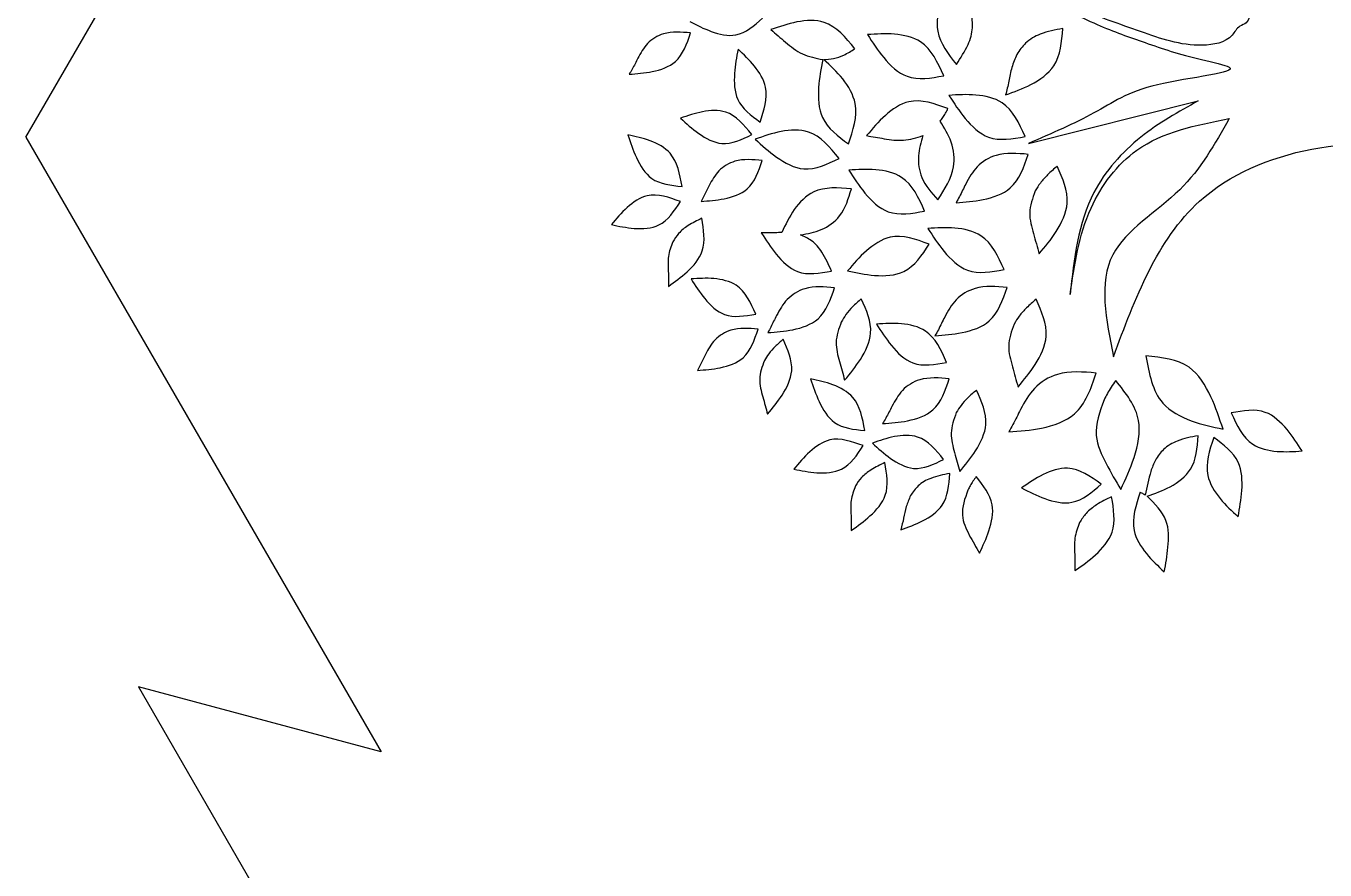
# Model space of a CAD drawing. Extents: x 1 to 437, y 7 to 187.
# Drawn here: x 1.18 to 25.12, y 33.31 to 48.88 of the extents above; entities that cross this region are included whole.
import ezdxf

# ---------------------------------------------------------------- set-up
doc = ezdxf.new("R2010")
doc.units = 0
doc.layers.add('Base', color=7, linetype='CONTINUOUS')

msp = doc.modelspace()

# ---------------------------------------------------------------- linework, layer by layer
at = {"layer": 'Base', "color": 1}
for p, q in [((1.17579, 46.830004), (7.723343, 58.1707)), ((1.17579, 46.830004), (7.723343, 35.489305)), ((7.723343, 35.489305), (3.251165, 36.68753)), ((3.251165, 36.68753), (9.798722, 25.346831))]:
    msp.add_line(p, q, dxfattribs=at)
at = {"layer": 'Base', "color": 3}
for p, q in [((14.909212, 48.811173), (14.909212, 48.811173)), ((16.689722, 48.720105), (16.689722, 48.720105)), ((14.302655, 48.4485), (14.302655, 48.4485)), ((12.455366, 48.282791), (12.455379, 48.282785)), ((19.441531, 48.353406), (19.441531, 48.353406)), ((18.191093, 47.598693), (18.191093, 47.598693)), ((13.242445, 47.176607), (13.242445, 47.176607)), ((12.271878, 46.871341), (12.271878, 46.871341)), ((14.617978, 46.789796), (14.617978, 46.789796)), ((16.672659, 46.856135), (16.672671, 46.856126)), ((16.346035, 46.21982), (16.346035, 46.21982)), ((13.76857, 45.935938), (13.76857, 45.935938)), ((18.49996, 45.964084), (18.49996, 45.964084)), ((19.780379, 45.835862), (19.780379, 45.835862)), ((11.966951, 45.214301), (11.966951, 45.214301)), ((14.731721, 45.064162), (14.731721, 45.064162)), ((17.80276, 45.144553), (17.80276, 45.144553)), ((13.097744, 44.897504), (13.097744, 44.897504)), ((16.32137, 44.360238), (16.32137, 44.360238)), ((13.436003, 44.213386), (13.436003, 44.213386)), ((15.011534, 43.537983), (15.011534, 43.537983)), ((16.205598, 43.418883), (16.205598, 43.418883)), ((16.855218, 43.379891), (16.855218, 43.379891)), ((18.111627, 43.509942), (18.111627, 43.509942)), ((19.392046, 43.38172), (19.392046, 43.38172)), ((13.699993, 42.818548), (13.699993, 42.818548)), ((14.787967, 42.70978), (14.787967, 42.70978)), ((21.822322, 42.793306), (21.822322, 42.793306)), ((15.640837, 42.370131), (15.640837, 42.370131)), ((21.050803, 41.986134), (21.050791, 41.986142)), ((17.139429, 41.861352), (17.139441, 41.861346)), ((18.325843, 41.746671), (18.325843, 41.746671)), ((19.510831, 41.805935), (19.510831, 41.805935)), ((23.395089, 41.742694), (23.395089, 41.742694)), ((23.071449, 41.287967), (23.071449, 41.287967)), ((16.778697, 41.183629), (16.778697, 41.183629)), ((21.995353, 40.870504), (21.995353, 40.870504)), ((15.331501, 40.705457), (15.331501, 40.705457)), ((16.466703, 40.396297), (16.466703, 40.396297)), ((18.540473, 40.319225), (18.54046, 40.319233)), ((19.530641, 40.358581), (19.530641, 40.358581)), ((17.483269, 40.216736), (17.483269, 40.216736)), ((20.59876, 39.721535), (20.59876, 39.721535))]:
    msp.add_line(p, q, dxfattribs=at)
at = {"layer": 'Base', "color": 7}
msp.add_line((19.658152, 46.710963), (22.787626, 47.497541), dxfattribs=at)
for points, knots in [([(29.545415, 49.633258), (29.294927, 49.602474), (28.446733, 49.498233), (26.867612, 49.43236), (24.901212, 49.297485), (22.984948, 50.182789), (22.224594, 50.90351), (21.425688, 52.319163), (22.018525, 51.212691), (22.442108, 50.581546), (23.078206, 49.734635), (23.769421, 49.363593), (23.723333, 48.936149), (23.514409, 48.877051), (23.366832, 48.578384), (22.626387, 48.454729), (21.744846, 48.768096), (20.764402, 49.114723), (20.338071, 49.292996), (19.967298, 49.270514), (20.252371, 49.219902), (20.475142, 49.114378), (21.055978, 48.835369), (21.870965, 48.546331), (22.569306, 48.310569), (23.885875, 48.037899), (21.76678, 47.869279), (20.918874, 47.258147), (20.083715, 46.895667), (19.658152, 46.710963)], [0, 0, 0, 0, 0.756962, 2.563189, 4.736697, 6.674564, 8.263427, 8.967888, 9.505716, 10.687116, 11.889524, 12.540485, 12.787431, 12.920589, 13.137293, 13.716577, 14.884494, 16.062086, 16.556548, 16.664377, 16.775226, 17.100706, 17.634799, 18.577936, 19.668273, 20.19123, 21.551377, 22.831689, 24.161906, 24.161906, 24.161906, 24.161906]), ([(22.787626, 47.497541), (22.423222, 47.29454), (21.668873, 46.874309), (20.619027, 45.698384), (20.496377, 44.583941), (20.423875, 43.925167)], [0, 0, 0, 0, 1.250709, 2.589076, 4.523993, 4.523993, 4.523993, 4.523993]), ([(20.423875, 43.925167), (20.503212, 44.470985), (20.648396, 45.469818), (21.675464, 46.841051), (22.745519, 47.050678), (23.353594, 47.169802)], [0, 0, 0, 0, 1.641785, 3.004423, 4.797974, 4.797974, 4.797974, 4.797974]), ([(23.353594, 47.169802), (23.094112, 46.705804), (22.554661, 45.741173), (20.822827, 44.775571), (21.085692, 43.463095), (21.222889, 42.778075)], [0, 0, 0, 0, 1.595882, 3.31776, 5.197611, 5.197611, 5.197611, 5.197611]), ([(21.222889, 42.778075), (21.624684, 43.857069), (22.588108, 46.444285), (26.748157, 47.048912), (28.889103, 46.096802), (29.645291, 45.760514)], [0, 0, 0, 0, 3.276549, 7.856522, 10.357553, 10.357553, 10.357553, 10.357553])]:
    msp.add_open_spline(points, degree=3, knots=knots, dxfattribs=at)
at = {"layer": 'Base', "color": 3}
for points, knots in [([(18.257893, 49.831118), (18.185123, 49.673907), (18.033283, 49.345876), (17.899273, 48.716307), (18.175812, 48.364915), (18.328171, 48.171316)], [0, 0, 0, 0, 0.525026, 1.095499, 1.795419, 1.795419, 1.795419, 1.795419]), ([(18.328171, 48.171316), (18.406748, 48.289794), (18.544186, 48.497022), (18.643486, 48.828737), (18.617568, 49.022947), (18.605837, 49.110856)], [0, 0, 0, 0, 0.42589, 0.744914, 1.008745, 1.008745, 1.008745, 1.008745]), ([(13.416675, 48.96002), (13.542872, 48.894903), (13.803847, 48.76024), (14.32358, 48.640206), (14.601123, 48.885224), (14.755919, 49.02188)], [0, 0, 0, 0, 0.43095, 0.891209, 1.471641, 1.471641, 1.471641, 1.471641]), ([(16.45664, 48.457506), (16.287544, 48.663621), (16.004735, 49.008344), (15.37732, 48.975135), (15.064945, 48.865721), (14.909212, 48.811173)], [0, 0, 0, 0, 0.746753, 1.248933, 1.7482, 1.7482, 1.7482, 1.7482]), ([(12.295435, 47.988142), (12.436468, 47.998398), (12.730626, 48.019788), (13.237964, 48.195091), (13.359493, 48.550369), (13.427761, 48.749945)], [0, 0, 0, 0, 0.428359, 0.893449, 1.489598, 1.489598, 1.489598, 1.489598]), ([(13.427761, 48.749945), (13.257221, 48.765396), (12.969745, 48.791441), (12.613932, 48.577102), (12.507171, 48.378945), (12.455366, 48.282791)], [0, 0, 0, 0, 0.501264, 0.844969, 1.168961, 1.168961, 1.168961, 1.168961]), ([(14.909212, 48.811173), (14.9972, 48.734709), (15.181017, 48.574966), (15.479, 48.335132), (15.734997, 48.285138), (15.863945, 48.259956)], [0, 0, 0, 0, 0.351196, 0.733684, 1.121889, 1.121889, 1.121889, 1.121889]), ([(18.094224, 47.960135), (17.982626, 48.204929), (17.796786, 48.612574), (17.183405, 48.751875), (16.853648, 48.730655), (16.689722, 48.720105)], [0, 0, 0, 0, 0.755245, 1.257676, 1.754334, 1.754334, 1.754334, 1.754334]), ([(16.689722, 48.720105), (16.782347, 48.57645), (16.973531, 48.279937), (17.429345, 47.841561), (17.858298, 47.91806), (18.094224, 47.960135)], [0, 0, 0, 0, 0.519015, 1.071275, 1.746268, 1.746268, 1.746268, 1.746268]), ([(19.234738, 47.607173), (19.391199, 47.663786), (19.717939, 47.782011), (20.235512, 48.143118), (20.269212, 48.583983), (20.288175, 48.832057)], [0, 0, 0, 0, 0.503655, 1.051794, 1.757111, 1.757111, 1.757111, 1.757111]), ([(20.288175, 48.832057), (20.148116, 48.806042), (19.904276, 48.760749), (19.600214, 48.59081), (19.491281, 48.427837), (19.441531, 48.353406)], [0, 0, 0, 0, 0.426583, 0.742674, 1.008389, 1.008389, 1.008389, 1.008389]), ([(14.302655, 48.4485), (14.275837, 48.303012), (14.22012, 48.000743), (14.239815, 47.455059), (14.542133, 47.228654), (14.707988, 47.104445)], [0, 0, 0, 0, 0.448674, 0.93217, 1.519806, 1.519806, 1.519806, 1.519806]), ([(14.707988, 47.104445), (14.780498, 47.323351), (14.902036, 47.690269), (14.618478, 48.15368), (14.407212, 48.350897), (14.302655, 48.4485)], [0, 0, 0, 0, 0.652348, 1.093433, 1.525621, 1.525621, 1.525621, 1.525621]), ([(15.883631, 48.258774), (15.942959, 48.262638), (16.069509, 48.270882), (16.265346, 48.340147), (16.389634, 48.416398), (16.45664, 48.457506)], [0, 0, 0, 0, 0.177756, 0.379159, 0.614754, 0.614754, 0.614754, 0.614754]), ([(12.455379, 48.282785), (12.438347, 48.249654), (12.404095, 48.183026), (12.352386, 48.083888), (12.314281, 48.019826), (12.295435, 47.988142)], [0, 0, 0, 0, 0.111766, 0.224762, 0.335335, 0.335335, 0.335335, 0.335335]), ([(15.863945, 48.259956), (15.832243, 48.090472), (15.766616, 47.739616), (15.795446, 47.106606), (16.146525, 46.845656), (16.339432, 46.702273)], [0, 0, 0, 0, 0.522683, 1.082024, 1.764193, 1.764193, 1.764193, 1.764193]), ([(16.339432, 46.702273), (16.423799, 46.954885), (16.565005, 47.377687), (16.250567, 47.92068), (16.005017, 48.146928), (15.883631, 48.258774)], [0, 0, 0, 0, 0.755936, 1.265227, 1.763131, 1.763131, 1.763131, 1.763131]), ([(19.441531, 48.353406), (19.407935, 48.274355), (19.340278, 48.115154), (19.299148, 47.858402), (19.256174, 47.690784), (19.234738, 47.607173)], [0, 0, 0, 0, 0.256691, 0.516952, 0.775986, 0.775986, 0.775986, 0.775986]), ([(18.172467, 47.35485), (17.926729, 47.443876), (17.51197, 47.594134), (16.995545, 47.239093), (16.780607, 46.984166), (16.672659, 46.856135)], [0, 0, 0, 0, 0.731026, 1.233832, 1.741134, 1.741134, 1.741134, 1.741134]), ([(19.595594, 46.838722), (19.483996, 47.083517), (19.298158, 47.491162), (18.684776, 47.630463), (18.355019, 47.609242), (18.191093, 47.598693)], [0, 0, 0, 0, 0.755245, 1.257676, 1.754335, 1.754335, 1.754335, 1.754335]), ([(18.191093, 47.598693), (18.283719, 47.455037), (18.474902, 47.158524), (18.930717, 46.720148), (19.359669, 46.796647), (19.595594, 46.838722)], [0, 0, 0, 0, 0.519016, 1.071276, 1.746267, 1.746267, 1.746267, 1.746267]), ([(14.55601, 46.876492), (14.412419, 47.051912), (14.172511, 47.345), (13.639658, 47.316268), (13.37468, 47.223101), (13.242445, 47.176607)], [0, 0, 0, 0, 0.634713, 1.060465, 1.48459, 1.48459, 1.48459, 1.48459]), ([(18.02814, 47.122479), (18.045163, 47.145414), (18.080115, 47.192503), (18.128726, 47.269974), (18.157488, 47.325783), (18.172467, 47.35485)], [0, 0, 0, 0, 0.085667, 0.175896, 0.273964, 0.273964, 0.273964, 0.273964]), ([(13.242445, 47.176607), (13.348624, 47.079819), (13.567917, 46.879925), (14.038869, 46.625051), (14.37171, 46.786882), (14.55601, 46.876492)], [0, 0, 0, 0, 0.436143, 0.900767, 1.47724, 1.47724, 1.47724, 1.47724]), ([(16.165406, 46.436129), (15.996311, 46.642244), (15.713501, 46.986969), (15.086086, 46.953761), (14.773711, 46.844344), (14.617978, 46.789796)], [0, 0, 0, 0, 0.746754, 1.248936, 1.748201, 1.748201, 1.748201, 1.748201]), ([(17.984484, 45.67103), (18.112344, 45.865347), (18.327218, 46.191907), (18.265783, 46.745102), (18.105952, 46.998914), (18.02814, 47.122479)], [0, 0, 0, 0, 0.67514, 1.134605, 1.5705, 1.5705, 1.5705, 1.5705]), ([(12.271878, 46.871341), (12.318264, 46.731467), (12.414214, 46.442137), (12.694717, 45.977469), (13.066387, 45.939324), (13.269673, 45.91846)], [0, 0, 0, 0, 0.447384, 0.925413, 1.502523, 1.502523, 1.502523, 1.502523]), ([(13.269673, 45.91846), (13.228934, 46.145688), (13.161033, 46.524412), (12.687043, 46.781821), (12.409325, 46.841704), (12.271878, 46.871341)], [0, 0, 0, 0, 0.650387, 1.084009, 1.508898, 1.508898, 1.508898, 1.508898]), ([(14.617978, 46.789796), (14.743092, 46.675978), (15.001716, 46.440705), (15.556392, 46.140923), (15.948502, 46.33099), (16.165406, 46.436129)], [0, 0, 0, 0, 0.513436, 1.061325, 1.739605, 1.739605, 1.739605, 1.739605]), ([(16.672671, 46.856126), (16.780053, 46.836921), (17.004439, 46.796791), (17.359254, 46.745029), (17.593197, 46.819291), (17.711907, 46.856973)], [0, 0, 0, 0, 0.328453, 0.686337, 1.05502, 1.05502, 1.05502, 1.05502]), ([(17.711907, 46.85697), (17.675508, 46.734336), (17.600575, 46.481868), (17.665698, 46.032528), (17.870525, 45.800258), (17.984484, 45.67103)], [0, 0, 0, 0, 0.381737, 0.785881, 1.292729, 1.292729, 1.292729, 1.292729]), ([(18.321207, 45.619197), (18.486831, 45.631043), (18.832094, 45.655738), (19.428249, 45.859986), (19.570883, 46.277061), (19.651021, 46.511392)], [0, 0, 0, 0, 0.503068, 1.048705, 1.748369, 1.748369, 1.748369, 1.748369]), ([(19.651021, 46.511392), (19.450105, 46.529376), (19.110883, 46.559739), (18.68891, 46.310481), (18.561577, 46.077044), (18.49996, 45.964084)], [0, 0, 0, 0, 0.591177, 0.998126, 1.379688, 1.379688, 1.379688, 1.379688]), ([(13.620686, 45.644518), (13.761267, 45.654191), (14.053853, 45.674322), (14.560299, 45.845547), (14.680806, 46.199533), (14.748602, 46.398681)], [0, 0, 0, 0, 0.426999, 0.888693, 1.482504, 1.482504, 1.482504, 1.482504]), ([(14.748602, 46.398681), (14.577685, 46.414139), (14.289331, 46.440219), (13.92945, 46.230162), (13.82103, 46.031879), (13.76857, 45.935938)], [0, 0, 0, 0, 0.503205, 0.84896, 1.173092, 1.173092, 1.173092, 1.173092]), ([(17.742899, 45.46426), (17.632081, 45.708855), (17.447945, 46.115274), (16.836947, 46.252677), (16.509275, 46.230746), (16.346035, 46.21982)], [0, 0, 0, 0, 0.753182, 1.251485, 1.74618, 1.74618, 1.74618, 1.74618]), ([(16.346035, 46.21982), (16.437983, 46.076554), (16.627415, 45.781397), (17.080709, 45.344392), (17.507606, 45.421668), (17.742899, 45.46426)], [0, 0, 0, 0, 0.516941, 1.065003, 1.738034, 1.738034, 1.738034, 1.738034]), ([(20.18717, 46.293499), (20.127001, 46.242064), (20.015191, 46.146485), (19.876781, 45.993278), (19.810815, 45.885562), (19.780379, 45.835862)], [0, 0, 0, 0, 0.237426, 0.441196, 0.61576, 0.61576, 0.61576, 0.61576]), ([(19.852873, 44.673787), (19.961645, 44.805679), (20.189042, 45.081411), (20.46831, 45.65775), (20.287583, 46.066432), (20.18717, 46.293499)], [0, 0, 0, 0, 0.517705, 1.082308, 1.788213, 1.788213, 1.788213, 1.788213]), ([(13.241083, 45.639636), (13.032072, 45.715418), (12.679403, 45.843286), (12.241082, 45.540185), (12.058634, 45.323293), (11.966951, 45.214301)], [0, 0, 0, 0, 0.621516, 1.048702, 1.480211, 1.480211, 1.480211, 1.480211]), ([(13.76857, 45.935938), (13.752376, 45.903186), (13.720082, 45.837871), (13.674826, 45.738651), (13.638695, 45.67583), (13.620686, 45.644518)], [0, 0, 0, 0, 0.109619, 0.218605, 0.326905, 0.326905, 0.326905, 0.326905]), ([(16.392642, 45.877213), (16.147388, 45.896045), (15.732297, 45.927917), (15.311684, 45.505828), (15.178075, 45.214538), (15.111336, 45.069036)], [0, 0, 0, 0, 0.697634, 1.180747, 1.662911, 1.662911, 1.662911, 1.662911]), ([(15.452444, 45.024854), (15.583439, 45.047589), (15.853318, 45.094428), (16.244838, 45.379213), (16.339224, 45.697232), (16.392642, 45.877213)], [0, 0, 0, 0, 0.396726, 0.817346, 1.36577, 1.36577, 1.36577, 1.36577]), ([(18.49996, 45.964084), (18.480579, 45.92535), (18.441782, 45.847813), (18.386045, 45.730811), (18.342722, 45.656235), (18.321207, 45.619197)], [0, 0, 0, 0, 0.129947, 0.260129, 0.388573, 0.388573, 0.388573, 0.388573]), ([(19.780379, 45.835862), (19.731555, 45.700913), (19.637684, 45.441452), (19.75064, 45.045392), (19.818736, 44.797869), (19.852873, 44.673787)], [0, 0, 0, 0, 0.419152, 0.805887, 1.194634, 1.194634, 1.194634, 1.194634]), ([(11.966951, 45.214301), (12.104785, 45.185683), (12.390637, 45.12633), (12.922194, 45.155514), (13.126395, 45.465523), (13.241083, 45.639636)], [0, 0, 0, 0, 0.426787, 0.885106, 1.472313, 1.472313, 1.472313, 1.472313]), ([(13.020794, 44.076308), (13.137853, 44.159593), (13.382861, 44.33391), (13.732812, 44.748201), (13.669129, 45.122352), (13.633514, 45.331596)], [0, 0, 0, 0, 0.434869, 0.91019, 1.513308, 1.513308, 1.513308, 1.513308]), ([(13.633514, 45.331596), (13.54765, 45.289994), (13.393716, 45.215411), (13.20723, 45.067586), (13.131921, 44.950598), (13.097744, 44.897504)], [0, 0, 0, 0, 0.286109, 0.512924, 0.701397, 0.701397, 0.701397, 0.701397]), ([(15.111336, 45.069036), (15.068892, 45.067959), (14.984464, 45.065816), (14.857945, 45.06024), (14.773835, 45.062848), (14.731721, 45.064154)], [0, 0, 0, 0, 0.127382, 0.253382, 0.379739, 0.379739, 0.379739, 0.379739]), ([(14.731721, 45.064162), (14.816839, 44.930917), (14.992132, 44.656512), (15.410209, 44.247799), (15.806579, 44.319049), (16.024883, 44.35829)], [0, 0, 0, 0, 0.480288, 0.989107, 1.612905, 1.612905, 1.612905, 1.612905]), ([(16.024883, 44.35829), (15.972304, 44.477387), (15.881467, 44.683141), (15.682432, 44.92316), (15.523654, 44.993367), (15.452444, 45.024854)], [0, 0, 0, 0, 0.390641, 0.674884, 0.906028, 0.906028, 0.906028, 0.906028]), ([(17.828817, 44.854547), (17.582711, 44.943601), (17.167113, 45.093986), (16.646424, 44.743032), (16.429927, 44.488078), (16.32137, 44.360238)], [0, 0, 0, 0, 0.733174, 1.238104, 1.745922, 1.745922, 1.745922, 1.745922]), ([(19.207262, 44.384582), (19.095664, 44.629376), (18.909825, 45.037021), (18.296444, 45.176321), (17.966686, 45.155102), (17.80276, 45.144553)], [0, 0, 0, 0, 0.755244, 1.257675, 1.754334, 1.754334, 1.754334, 1.754334]), ([(17.80276, 45.144553), (17.895386, 45.000897), (18.086569, 44.704384), (18.542384, 44.266008), (18.971337, 44.342508), (19.207262, 44.384582)], [0, 0, 0, 0, 0.519017, 1.071276, 1.746268, 1.746268, 1.746268, 1.746268]), ([(13.097744, 44.897504), (13.065325, 44.80929), (13.000716, 44.633484), (13.019419, 44.352393), (13.020336, 44.168356), (13.020794, 44.076308)], [0, 0, 0, 0, 0.278699, 0.555431, 0.832342, 0.832342, 0.832342, 0.832342]), ([(16.32137, 44.360238), (16.484167, 44.326332), (16.822271, 44.255916), (17.450371, 44.285235), (17.69299, 44.650217), (17.828817, 44.854547)], [0, 0, 0, 0, 0.504351, 1.047457, 1.738222, 1.738222, 1.738222, 1.738222]), ([(14.629873, 43.564842), (14.535031, 43.773209), (14.377172, 44.120021), (13.855854, 44.240123), (13.575417, 44.222264), (13.436003, 44.213386)], [0, 0, 0, 0, 0.642919, 1.070097, 1.492401, 1.492401, 1.492401, 1.492401]), ([(13.436003, 44.213386), (13.514734, 44.091025), (13.677208, 43.838515), (14.064046, 43.464221), (14.429133, 43.529145), (14.629873, 43.564842)], [0, 0, 0, 0, 0.441873, 0.91187, 1.485943, 1.485943, 1.485943, 1.485943]), ([(16.081491, 44.050646), (15.894739, 44.067036), (15.578924, 44.094754), (15.187497, 43.860627), (15.06889, 43.64315), (15.011534, 43.537983)], [0, 0, 0, 0, 0.549168, 0.928696, 1.284086, 1.284086, 1.284086, 1.284086]), ([(19.262688, 44.05725), (19.061772, 44.075234), (18.72255, 44.105599), (18.300576, 43.85634), (18.173243, 43.622903), (18.111627, 43.509942)], [0, 0, 0, 0, 0.591177, 0.998126, 1.379689, 1.379689, 1.379689, 1.379689]), ([(14.850421, 43.223647), (15.003875, 43.234526), (15.323538, 43.257189), (15.87574, 43.446667), (16.007429, 43.833239), (16.081491, 44.050646)], [0, 0, 0, 0, 0.46607, 0.970875, 1.619639, 1.619639, 1.619639, 1.619639]), ([(16.575065, 43.847152), (16.519685, 43.799289), (16.416891, 43.710446), (16.293002, 43.565372), (16.233239, 43.465209), (16.205598, 43.418883)], [0, 0, 0, 0, 0.219424, 0.407289, 0.568944, 0.568944, 0.568944, 0.568944]), ([(16.267543, 42.34437), (16.368323, 42.466725), (16.578981, 42.722481), (16.836412, 43.257661), (16.668449, 43.636517), (16.575065, 43.847152)], [0, 0, 0, 0, 0.479965, 1.003263, 1.658509, 1.658509, 1.658509, 1.658509]), ([(17.932875, 43.165058), (18.098499, 43.176904), (18.443761, 43.201599), (19.039915, 43.405846), (19.18255, 43.82292), (19.262688, 44.05725)], [0, 0, 0, 0, 0.503067, 1.048703, 1.748366, 1.748366, 1.748366, 1.748366]), ([(19.798837, 43.83936), (19.738668, 43.787924), (19.626858, 43.692344), (19.488447, 43.539137), (19.422482, 43.43142), (19.392046, 43.38172)], [0, 0, 0, 0, 0.237427, 0.441197, 0.615762, 0.615762, 0.615762, 0.615762]), ([(19.46454, 42.219647), (19.573312, 42.351539), (19.80071, 42.627271), (20.079977, 43.20361), (19.89925, 43.612292), (19.798837, 43.83936)], [0, 0, 0, 0, 0.517705, 1.082307, 1.788213, 1.788213, 1.788213, 1.788213]), ([(15.011534, 43.537983), (14.993921, 43.502549), (14.958905, 43.4321), (14.909209, 43.32523), (14.870016, 43.257507), (14.850421, 43.223647)], [0, 0, 0, 0, 0.11872, 0.236033, 0.353335, 0.353335, 0.353335, 0.353335]), ([(16.205598, 43.418883), (16.159913, 43.294057), (16.072282, 43.054624), (16.173744, 42.687833), (16.236193, 42.459163), (16.267543, 42.34437)], [0, 0, 0, 0, 0.388351, 0.744915, 1.104349, 1.104349, 1.104349, 1.104349]), ([(18.14838, 42.674019), (18.045834, 42.901139), (17.875629, 43.278112), (17.310205, 43.409609), (17.006516, 43.389773), (16.855218, 43.379891)], [0, 0, 0, 0, 0.699578, 1.161162, 1.619436, 1.619436, 1.619436, 1.619436]), ([(16.855218, 43.379891), (16.940336, 43.246645), (17.115629, 42.97224), (17.533707, 42.563527), (17.930076, 42.634777), (18.14838, 42.674019)], [0, 0, 0, 0, 0.480289, 0.989107, 1.612906, 1.612906, 1.612906, 1.612906]), ([(18.111627, 43.509942), (18.092246, 43.471209), (18.053449, 43.393672), (17.997713, 43.276671), (17.954391, 43.202095), (17.932875, 43.165058)], [0, 0, 0, 0, 0.129945, 0.260126, 0.38857, 0.38857, 0.38857, 0.38857]), ([(19.392046, 43.38172), (19.343223, 43.246771), (19.249352, 42.987311), (19.362307, 42.591252), (19.430403, 42.343729), (19.46454, 42.219647)], [0, 0, 0, 0, 0.419151, 0.805885, 1.194631, 1.194631, 1.194631, 1.194631]), ([(13.552109, 42.527128), (13.692134, 42.537026), (13.983385, 42.557614), (14.486338, 42.733193), (14.605298, 43.086466), (14.672387, 43.285699)], [0, 0, 0, 0, 0.425162, 0.884329, 1.478212, 1.478212, 1.478212, 1.478212]), ([(14.672387, 43.285699), (14.501847, 43.30115), (14.214371, 43.327195), (13.858559, 43.112858), (13.751798, 42.914701), (13.699993, 42.818548)], [0, 0, 0, 0, 0.501264, 0.844969, 1.168959, 1.168959, 1.168959, 1.168959]), ([(15.135385, 43.099859), (15.084087, 43.05602), (14.988683, 42.974488), (14.870373, 42.844005), (14.813971, 42.752136), (14.787967, 42.70978)], [0, 0, 0, 0, 0.202402, 0.376427, 0.525295, 0.525295, 0.525295, 0.525295]), ([(14.847001, 41.718418), (14.939836, 41.830942), (15.134059, 42.066357), (15.374035, 42.557304), (15.22054, 42.906265), (15.135385, 43.099859)], [0, 0, 0, 0, 0.441817, 0.924342, 1.525588, 1.525588, 1.525588, 1.525588]), ([(13.699993, 42.818548), (13.683799, 42.785796), (13.651505, 42.720481), (13.606249, 42.621262), (13.570118, 42.55844), (13.552109, 42.527128)], [0, 0, 0, 0, 0.109619, 0.218605, 0.326905, 0.326905, 0.326905, 0.326905]), ([(14.787967, 42.70978), (14.746274, 42.594765), (14.66609, 42.373569), (14.760411, 42.035409), (14.818102, 41.824211), (14.847001, 41.718418)], [0, 0, 0, 0, 0.357484, 0.687516, 1.018769, 1.018769, 1.018769, 1.018769]), ([(21.822322, 42.793306), (21.879851, 42.469323), (21.975572, 41.930257), (22.652316, 41.568628), (23.047009, 41.485081), (23.242795, 41.443638)], [0, 0, 0, 0, 0.925731, 1.540301, 2.145226, 2.145226, 2.145226, 2.145226]), ([(23.242795, 41.443638), (23.177037, 41.642505), (23.041255, 42.053144), (22.640627, 42.712249), (22.112157, 42.764597), (21.822322, 42.793306)], [0, 0, 0, 0, 0.635807, 1.31287, 2.135199, 2.135199, 2.135199, 2.135199]), ([(18.197338, 42.370788), (18.011522, 42.387723), (17.698509, 42.416249), (17.311546, 42.182045), (17.195696, 41.966191), (17.139429, 41.861352)], [0, 0, 0, 0, 0.546016, 0.919783, 1.272755, 1.272755, 1.272755, 1.272755]), ([(19.292392, 41.39231), (19.493515, 41.406691), (19.912663, 41.436662), (20.636335, 41.685454), (20.809209, 42.192071), (20.906389, 42.476862)], [0, 0, 0, 0, 0.61086, 1.273053, 2.123205, 2.123205, 2.123205, 2.123205]), ([(20.906389, 42.476862), (20.662234, 42.498514), (20.249815, 42.535088), (19.739506, 42.227761), (19.585444, 41.94357), (19.510831, 41.805935)], [0, 0, 0, 0, 0.717691, 1.212299, 1.6768, 1.6768, 1.6768, 1.6768]), ([(15.640837, 42.370131), (15.687223, 42.230256), (15.783174, 41.940926), (16.063678, 41.47626), (16.435348, 41.438116), (16.638633, 41.417253)], [0, 0, 0, 0, 0.447384, 0.925414, 1.502522, 1.502522, 1.502522, 1.502522]), ([(16.638633, 41.417253), (16.597893, 41.64448), (16.529992, 42.023204), (16.056002, 42.280614), (15.778284, 42.340495), (15.640837, 42.370131)], [0, 0, 0, 0, 0.650387, 1.084009, 1.508898, 1.508898, 1.508898, 1.508898]), ([(16.966268, 41.54379), (17.119723, 41.554669), (17.439385, 41.577332), (17.991587, 41.76681), (18.123276, 42.153381), (18.197338, 42.370788)], [0, 0, 0, 0, 0.46607, 0.970875, 1.619639, 1.619639, 1.619639, 1.619639]), ([(18.698538, 42.162892), (18.643162, 42.115854), (18.540912, 42.028999), (18.413592, 41.890067), (18.353639, 41.792095), (18.325843, 41.746671)], [0, 0, 0, 0, 0.217956, 0.40245, 0.561929, 0.561929, 0.561929, 0.561929]), ([(18.391016, 40.66011), (18.491795, 40.782465), (18.702454, 41.038222), (18.959885, 41.573401), (18.791922, 41.952257), (18.698538, 42.162892)], [0, 0, 0, 0, 0.479964, 1.003263, 1.658509, 1.658509, 1.658509, 1.658509]), ([(21.265685, 42.340709), (21.236921, 42.299757), (21.181814, 42.221298), (21.110815, 42.102385), (21.070299, 42.023899), (21.050803, 41.986134)], [0, 0, 0, 0, 0.150095, 0.287559, 0.415049, 0.415049, 0.415049, 0.415049]), ([(21.358476, 40.331846), (21.446468, 40.522186), (21.629861, 40.918894), (21.787584, 41.681931), (21.451369, 42.106325), (21.265685, 42.340709)], [0, 0, 0, 0, 0.635362, 1.324222, 2.173959, 2.173959, 2.173959, 2.173959]), ([(21.050791, 41.986142), (20.969314, 41.764027), (20.822172, 41.362903), (21.081688, 40.797102), (21.26625, 40.48687), (21.358476, 40.331846)], [0, 0, 0, 0, 0.678858, 1.225971, 1.772436, 1.772436, 1.772436, 1.772436]), ([(17.139441, 41.861346), (17.120992, 41.82553), (17.084023, 41.753759), (17.02786, 41.646996), (16.986699, 41.578024), (16.966268, 41.54379)], [0, 0, 0, 0, 0.120873, 0.242212, 0.361792, 0.361792, 0.361792, 0.361792]), ([(18.325843, 41.746671), (18.280468, 41.620761), (18.193041, 41.378159), (18.296277, 41.007615), (18.359433, 40.775958), (18.391016, 40.66011)], [0, 0, 0, 0, 0.39118, 0.753725, 1.116395, 1.116395, 1.116395, 1.116395]), ([(19.510831, 41.805935), (19.487252, 41.759298), (19.440198, 41.666233), (19.371092, 41.526336), (19.318565, 41.436882), (19.292392, 41.39231)], [0, 0, 0, 0, 0.156789, 0.312878, 0.46789, 0.46789, 0.46789, 0.46789]), ([(24.700298, 41.040051), (24.614225, 41.173224), (24.436543, 41.448137), (24.012087, 41.853239), (23.614096, 41.781933), (23.395089, 41.742694)], [0, 0, 0, 0, 0.481395, 0.993759, 1.620695, 1.620695, 1.620695, 1.620695]), ([(23.395089, 41.742694), (23.498817, 41.515543), (23.671638, 41.137086), (24.241808, 41.010081), (24.54805, 41.030099), (24.700298, 41.040051)], [0, 0, 0, 0, 0.700646, 1.167345, 1.628754, 1.628754, 1.628754, 1.628754]), ([(16.610043, 41.138428), (16.400439, 41.213594), (16.045708, 41.340805), (15.607286, 41.033252), (15.423632, 40.814963), (15.331501, 40.705457)], [0, 0, 0, 0, 0.622306, 1.053187, 1.486925, 1.486925, 1.486925, 1.486925]), ([(18.092262, 40.883514), (17.948671, 41.058935), (17.708764, 41.352024), (17.175911, 41.32329), (16.910933, 41.230123), (16.778697, 41.183629)], [0, 0, 0, 0, 0.634714, 1.060464, 1.48459, 1.48459, 1.48459, 1.48459]), ([(21.844704, 40.203878), (21.987637, 40.255308), (22.284468, 40.362113), (22.740242, 40.703348), (22.768885, 41.098701), (22.784987, 41.320967)], [0, 0, 0, 0, 0.458932, 0.953067, 1.587599, 1.587599, 1.587599, 1.587599]), ([(22.784987, 41.320967), (22.654557, 41.296387), (22.426786, 41.253464), (22.143936, 41.092605), (22.041885, 40.940059), (21.995353, 40.870504)], [0, 0, 0, 0, 0.397296, 0.693799, 0.942303, 0.942303, 0.942303, 0.942303]), ([(23.071449, 41.287967), (22.992651, 41.049272), (22.860487, 40.648923), (23.17554, 40.147026), (23.406644, 39.932781), (23.521111, 39.826665)], [0, 0, 0, 0, 0.709997, 1.190836, 1.662725, 1.662725, 1.662725, 1.662725]), ([(23.521111, 39.826665), (23.5499, 39.985004), (23.609703, 40.313922), (23.582496, 40.907465), (23.252709, 41.153009), (23.071449, 41.287967)], [0, 0, 0, 0, 0.487883, 1.013479, 1.654909, 1.654909, 1.654909, 1.654909]), ([(15.331501, 40.705457), (15.469781, 40.677367), (15.75712, 40.618997), (16.289942, 40.653143), (16.494981, 40.96399), (16.610043, 41.138428)], [0, 0, 0, 0, 0.427604, 0.888538, 1.477977, 1.477977, 1.477977, 1.477977]), ([(16.778697, 41.183629), (16.884877, 41.086841), (17.104169, 40.886944), (17.575122, 40.63207), (17.907962, 40.793904), (18.092262, 40.883514)], [0, 0, 0, 0, 0.436146, 0.900768, 1.477243, 1.477243, 1.477243, 1.477243]), ([(16.389754, 39.575098), (16.507286, 39.658083), (16.753148, 39.83168), (17.108198, 40.242303), (17.045263, 40.616806), (17.010111, 40.82598)], [0, 0, 0, 0, 0.435736, 0.911509, 1.51346, 1.51346, 1.51346, 1.51346]), ([(17.010111, 40.82598), (16.92382, 40.784504), (16.76896, 40.71007), (16.578387, 40.565875), (16.501497, 40.449128), (16.466703, 40.396297)], [0, 0, 0, 0, 0.287321, 0.515627, 0.704337, 0.704337, 0.704337, 0.704337]), ([(20.996817, 40.428628), (20.797328, 40.570611), (20.4621, 40.809203), (19.910761, 40.621869), (19.657414, 40.446389), (19.530641, 40.358581)], [0, 0, 0, 0, 0.685077, 1.151228, 1.618111, 1.618111, 1.618111, 1.618111]), ([(21.995353, 40.870504), (21.965231, 40.802305), (21.90472, 40.6653), (21.860296, 40.444402), (21.824449, 40.298783), (21.806515, 40.225928)], [0, 0, 0, 0, 0.222971, 0.447929, 0.673173, 0.673173, 0.673173, 0.673173]), ([(17.303251, 39.587434), (17.436861, 39.635223), (17.715769, 39.734982), (18.160762, 40.037206), (18.190415, 40.412757), (18.207074, 40.623734)], [0, 0, 0, 0, 0.42978, 0.897152, 1.496304, 1.496304, 1.496304, 1.496304]), ([(18.207074, 40.623734), (18.087649, 40.601537), (17.879515, 40.562852), (17.619365, 40.418978), (17.525895, 40.280079), (17.483269, 40.216736)], [0, 0, 0, 0, 0.363842, 0.634107, 0.860692, 0.860692, 0.860692, 0.860692]), ([(18.693619, 40.566872), (18.673317, 40.538211), (18.634387, 40.483255), (18.583108, 40.400611), (18.554312, 40.345643), (18.540473, 40.319225)], [0, 0, 0, 0, 0.105357, 0.202023, 0.291476, 0.291476, 0.291476, 0.291476]), ([(18.755163, 39.156523), (18.816987, 39.290124), (18.94593, 39.56877), (19.058767, 40.103985), (18.823405, 40.402347), (18.693619, 40.566872)], [0, 0, 0, 0, 0.446117, 0.93045, 1.525837, 1.525837, 1.525837, 1.525837]), ([(16.466703, 40.396297), (16.434285, 40.308082), (16.369677, 40.132276), (16.388379, 39.851184), (16.389296, 39.667147), (16.389754, 39.575098)], [0, 0, 0, 0, 0.278699, 0.555432, 0.832345, 0.832345, 0.832345, 0.832345]), ([(18.54046, 40.319233), (18.483449, 40.163371), (18.380378, 39.881585), (18.561247, 39.483687), (18.690605, 39.265442), (18.755163, 39.156523)], [0, 0, 0, 0, 0.476481, 0.86144, 1.244966, 1.244966, 1.244966, 1.244966]), ([(19.530641, 40.358581), (19.668772, 40.287724), (19.954831, 40.140986), (20.523696, 40.011937), (20.827536, 40.279538), (20.996817, 40.428628)], [0, 0, 0, 0, 0.471036, 0.975485, 1.610098, 1.610098, 1.610098, 1.610098]), ([(21.71486, 40.278844), (21.636051, 40.039762), (21.503781, 39.638496), (21.814778, 39.132505), (22.045854, 38.91664), (22.160112, 38.809903)], [0, 0, 0, 0, 0.712132, 1.195216, 1.66772, 1.66772, 1.66772, 1.66772]), ([(21.806515, 40.225928), (21.796818, 40.232008), (21.77711, 40.244364), (21.746408, 40.261775), (21.725439, 40.273121), (21.71486, 40.278844)], [0, 0, 0, 0, 0.034333, 0.069775, 0.105859, 0.105859, 0.105859, 0.105859]), ([(17.483269, 40.216736), (17.454446, 40.149953), (17.396564, 40.015843), (17.35864, 39.799459), (17.321715, 39.658113), (17.303251, 39.587434)], [0, 0, 0, 0, 0.21743, 0.436636, 0.655877, 0.655877, 0.655877, 0.655877]), ([(20.513856, 38.833641), (20.641873, 38.923958), (20.909519, 39.112784), (21.295804, 39.560185), (21.226854, 39.96793), (21.188311, 40.195863)], [0, 0, 0, 0, 0.474469, 0.991969, 1.647955, 1.647955, 1.647955, 1.647955]), ([(21.188311, 40.195863), (21.094289, 40.150323), (20.925378, 40.068511), (20.719779, 39.907676), (20.636479, 39.779551), (20.59876, 39.721535)], [0, 0, 0, 0, 0.313344, 0.562923, 0.769454, 0.769454, 0.769454, 0.769454]), ([(22.160112, 38.809903), (22.186635, 38.958646), (22.24184, 39.26825), (22.251259, 39.807555), (21.986109, 40.066032), (21.844704, 40.203878)], [0, 0, 0, 0, 0.45798, 0.953268, 1.519239, 1.519239, 1.519239, 1.519239]), ([(20.59876, 39.721535), (20.563329, 39.626008), (20.492937, 39.436223), (20.512522, 39.132169), (20.51341, 38.933361), (20.513856, 38.833641)], [0, 0, 0, 0, 0.302107, 0.600203, 0.900203, 0.900203, 0.900203, 0.900203])]:
    msp.add_open_spline(points, degree=3, knots=knots, dxfattribs=at)

doc.saveas('drawing.dxf')
